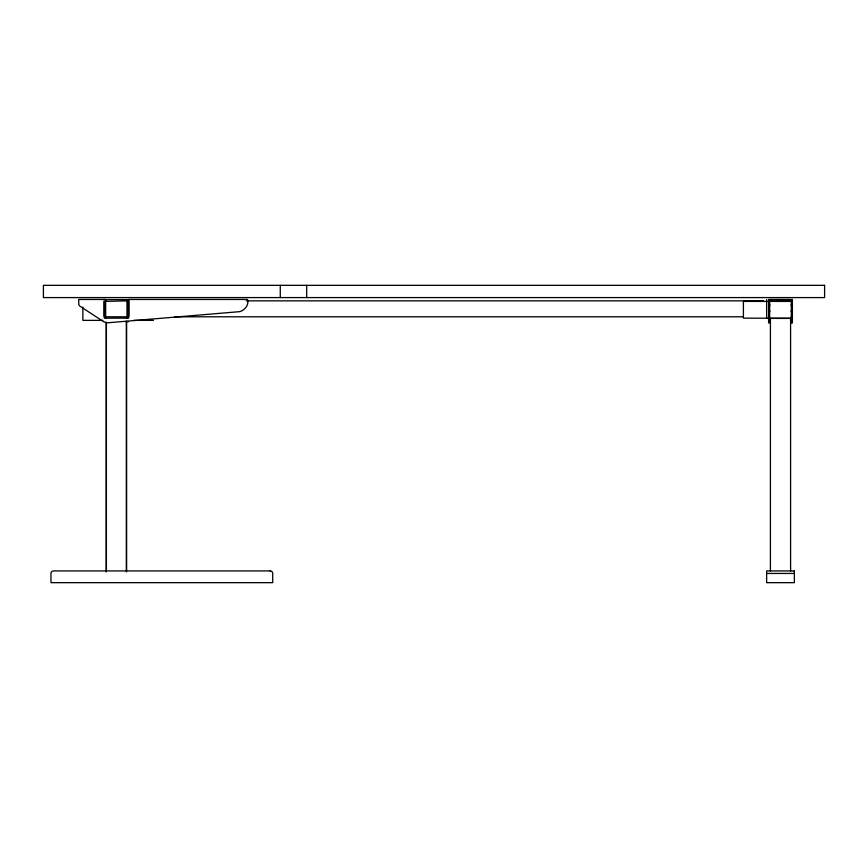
<?xml version="1.0" encoding="UTF-8"?>
<svg xmlns="http://www.w3.org/2000/svg" width="868" height="868" viewBox="0 0 868 868"><rect width="100%" height="100%" fill="white"/><g stroke="black" fill="none" stroke-linecap="round" stroke-linejoin="round"><path stroke-width="1.3" d="M126.587 318.263L127.694 317.959L128.8 316.039L128.8 299.46L247.521 299.46C249.235 304.896 244.809 310.039 239.969 311.623L106.753 322.863L103.639 321.702L79.813 306.079L78.814 304.787L78.684 299.46L105.614 299.46L105.701 316.798L127.314 316.798L127.314 300.849L104.16 301.424L104.16 316.039L105.267 317.959L106.373 318.263M102.934 299.601L129.733 299.601M791.334 300.512L769.656 300.512L769.656 322.907L768.603 322.907L768.603 299.46L792.386 299.46L792.386 322.907L791.334 322.907L791.334 300.512L792.386 301.424L743.409 301.424L743.409 318.155L792.386 318.263M246.328 300.849L763.569 300.849L763.569 301.424M768.603 304.288L769.656 304.288M791.334 304.288L792.386 304.288M768.603 304.939L769.656 304.939M791.334 304.939L792.386 304.939M768.603 305.547L769.656 305.547M791.334 305.547L792.386 305.547M768.603 306.068L769.656 306.068M791.334 306.068L792.386 306.068M768.603 310.527L769.656 310.527M791.334 310.527L792.386 310.527M768.603 311.07L769.656 311.07M791.334 311.07L792.386 311.07M768.603 311.438L769.656 311.438M791.334 311.438L792.386 311.438M768.603 311.623L769.656 311.623M791.334 311.623L792.386 311.623M791.334 316.039L792.386 316.039M174.577 316.798L743.409 316.798M791.334 317.146L792.386 317.146M105.983 318.155L126.978 318.155M102.825 320.368L82.861 320.368L82.861 307.088M133.726 320.368L153.419 320.368M125.806 321.724L128.518 321.724M791.334 321.702L792.386 321.702M791.334 322.451L792.386 322.451M766.639 573.444L794.361 573.444M105.614 300.512L105.701 301.424M790.585 570.927L790.585 318.404L770.415 318.404L770.415 570.927M766.639 299.601L766.639 318.285M306.675 285.333L306.675 297.583M280.277 285.333L280.277 297.583M128.67 318.155L128.67 301.424L127.314 301.424L127.314 316.798M126.565 321.106L126.565 570.927M126.402 322.136L126.402 571.871M106.395 322.451L106.395 570.927M106.243 322.136L106.243 571.871M104.29 301.424L104.29 318.155M824.6 285.333L43.4 285.333L43.4 297.583L824.6 297.583L824.6 285.333M270.198 570.927L53.48 570.927A2.517 2.517 0 0 0 50.962 573.444L50.962 582.667L272.715 582.667L272.715 573.444A2.517 2.517 0 0 0 270.198 570.927M794.361 570.927L766.639 570.927L766.639 582.667L794.361 582.667L794.361 570.927"/></g></svg>
